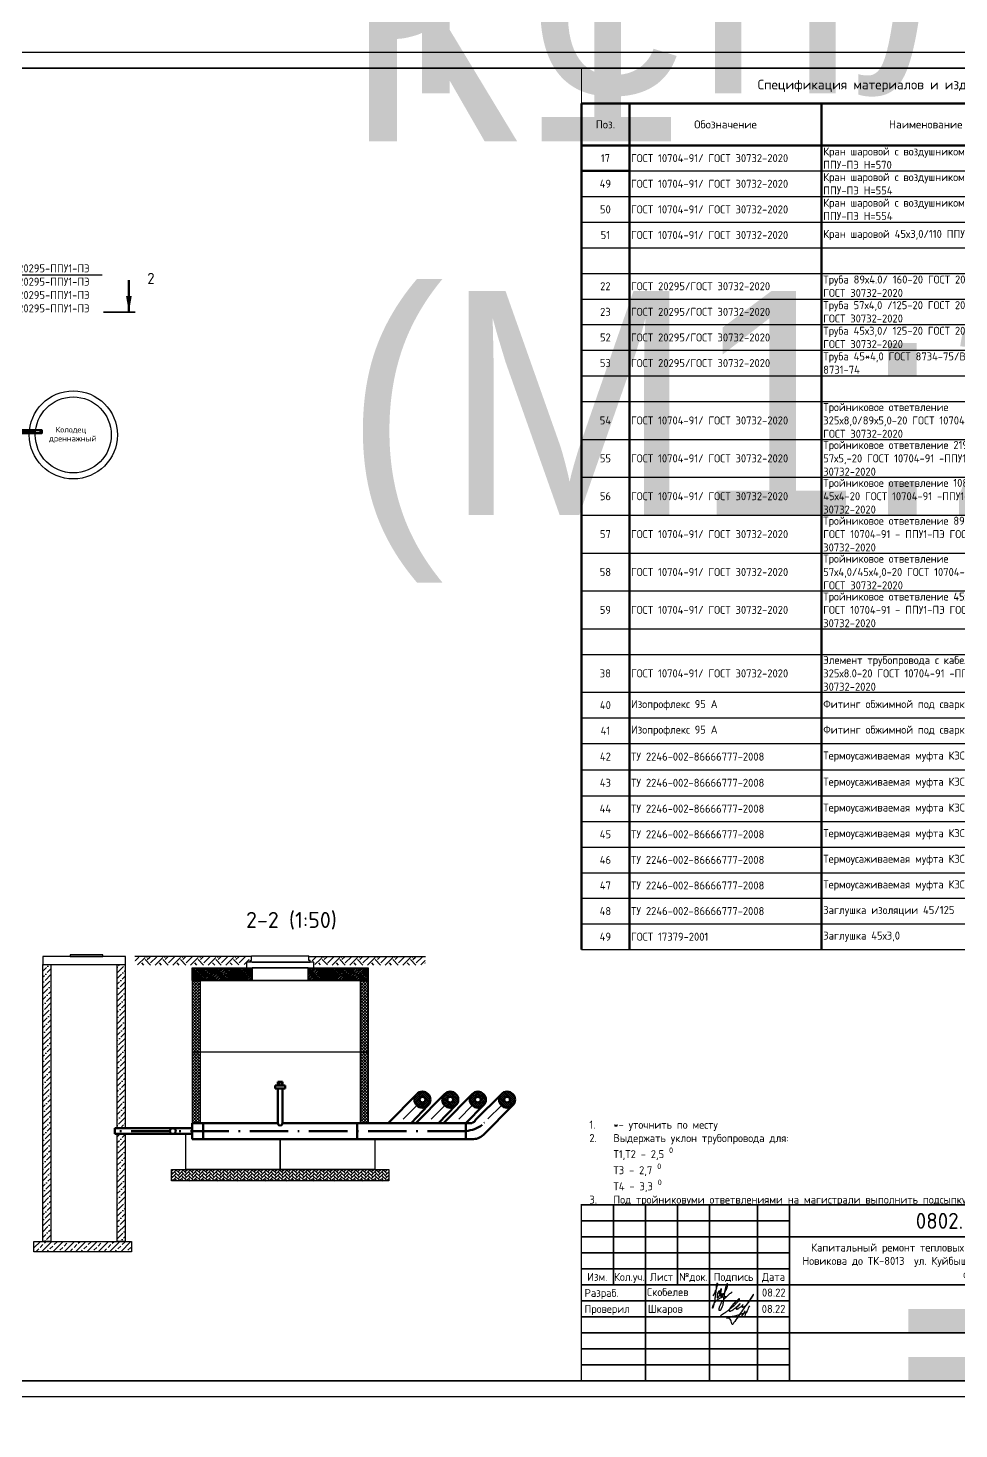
# Model space of a CAD drawing. Header units: metres. Extents: x 1981 to 7362, y 1229 to 3678.
# Drawn here: x 3154 to 3444.6, y 2921.4 to 3359 of the extents above; entities that cross this region are included whole.
import ezdxf
from ezdxf import colors
from ezdxf.entities.mleader import LeaderData, LeaderLine
from ezdxf.enums import TextEntityAlignment as Align
from ezdxf.math import Vec2, Vec3

# ---------------------------------------------------------------- set-up
doc = ezdxf.new("R2018")
doc.units = ezdxf.units.M
doc.linetypes.add('ACAD_ISO10W100', pattern=[18.5, 12, -3, 0.5, -3])
doc.layers.add('M-EQPM', color=50, linetype='Continuous', lineweight=18)
doc.layers.add('Основной', color=255, linetype='Continuous', lineweight=50)
doc.layers.add('Форматы', color=7, linetype='Continuous')
doc.styles.add('-ISOCPEUR-', font='isocpeur.ttf')
doc.styles.add('GOST', font='GOST.shx', dxfattribs={"oblique": 15})
doc.styles.add('GOST-2.304_Type-B', font='GOST Common.ttf')
doc.styles.get("Standard").update_dxf_attribs({"font": 'GOST Common.ttf'})
pattern_1 = [(45, (-80493.9067, 367910.9326), (0, 5.52427173), [3.90625, -3.90625]), (45, (-80494.9425, 367911.9684), (0, 5.52427173), [3.90625, -3.90625]), (45, (-80495.9783, 367913.004), (0, 5.52427173), [3.90625, -3.90625]), (135, (-80495.9783, 367913.6947), (-5.52427173, 6e-16), [3.90625, -3.90625]), (135, (-80494.9425, 367914.7305), (-5.52427173, 6e-16), [3.90625, -3.90625]), (135, (-80493.9067, 367915.7663), (-5.52427173, 6e-16), [3.90625, -3.90625])]

# ---------------------------------------------------------------- blocks, each defined once
blk = doc.blocks.new('*U145')
blk.add_lwpolyline([(0, 123), (594, 123), (594, -297), (0, -297)], close=True)
at = {"const_width": 0.5}
blk.add_lwpolyline([(20, 118), (589, 118), (589, -292), (20, -292)], close=True, dxfattribs=at)
for points in [[(404, -292), (404, -237), (589, -237)], [(414, -237), (414, -262)], [(424, -237), (424, -292)], [(434, -237), (434, -262)], [(444, -237), (444, -292)], [(459, -237), (459, -292)], [(469, -237), (469, -292)], [(404, -242), (469, -242)], [(404, -247), (469, -247)], [(469, -247), (589, -247)], [(404, -252), (469, -252)], [(404, -257), (469, -257)], [(404, -262), (589, -262)], [(404, -267), (469, -267)], [(404, -272), (469, -272)], [(404, -277), (469, -277)], [(469, -277), (589, -277)], [(404, -282), (469, -282)], [(404, -287), (469, -287)]]:
    blk.add_lwpolyline(points, dxfattribs=at)
at = {"style": 'GOST-2.304_Type-B'}
for s, height, p in [('0802.Р.22-ТС.3', 5, (529, -242)), ('Изм.', 2.5, (409, -259.5)), ('Кол.уч.', 2.5, (419, -259.5)), ('Лист', 2.5, (429, -259.5)), ('№док.', 2.5, (439, -259.5)), ('Подпись', 2.5, (451.5, -259.5)), ('Дата', 2.5, (464, -259.5))]:
    blk.add_text(s, height=height, dxfattribs=at).set_placement(p, align=Align.MIDDLE_CENTER)
for s, p in [('Разраб.', (405, -264.5)), ('Проверил', (405, -269.5))]:
    blk.add_text(s, height=2.5, dxfattribs=at).set_placement(p, align=Align.MIDDLE_LEFT)
at = {"insert": (529, -254.5), "char_height": 2.5, "width": 120, "attachment_point": 5, "style": 'GOST'}
blk.add_mtext('{\\fGOST Common|b0|i0|c204|p34;\\Q0;Капитальный ремонт тепловых сетей от т. А возле ТК-8015 по ул. Б. Новикова до ТК-8013  ул. Куйбышева, д. 24 в ГО г. Рыбинск Ярославской области}', dxfattribs=at)
at = {"style": 'GOST-2.304_Type-B'}
blk.add_attdef('РАЗРАБОТАЛ', text='', height=2.5, dxfattribs=at).set_placement((424.5, -264.22), align=Align.MIDDLE_LEFT)
at = {"style": 'GOST-2.304_Type-B', "flags": 8}
for tag, height, p in [('ДАТА', 2.5, (464.07, -264.4)), ('ЛИСТ', 3, (560.39, -271.92)), ('ЛИСТОВ', 3, (577.89, -271.92)), ('ФОРМАТ', 3, (554.97, -294.75))]:
    blk.add_attdef(tag, text='', height=height, dxfattribs=at).set_placement(p, align=Align.MIDDLE_CENTER)
at = {"style": 'GOST-2.304_Type-B'}
blk.add_attdef('ПРОВЕРИЛ', (424.75, -270.73), '', height=2.5, dxfattribs=at)
at = {"lineweight": 30, "flags": 104}
for tag, p in [('ТЕПЛОВЫЕ_СЕТИ', (504, -269.5)), ('ИМЯ_ЧЕРТЕЖА', (504, -284.5))]:
    blk.add_attdef(tag, text='', height=3, dxfattribs=at).set_placement(p, align=Align.MIDDLE_CENTER)
blk = doc.blocks.new('*T218')
at = {"color": 0, "lineweight": 50, "transparency": 16777216}
for p, q in [((0, -11), (185, -11)), ((0, -11), (0, -275.25)), ((15, -11), (15, -275.25)), ((75, -11), (75, -275.25)), ((140, -11), (140, -88.08)), ((150, -11), (150, -275.25)), ((165, -11), (165, -24.08)), ((185, -11), (185, -275.25)), ((0, -24.08), (185, -24.08)), ((0, -32.08), (15, -32.08)), ((165, -88.08), (165, -275.25)), ((140, -115.92), (140, -275.25))]:
    blk.add_line(p, q, dxfattribs=at)
at = {"lineweight": 30, "transparency": 16777216}
for p, q in [((165, -24.08), (165, -88.08)), ((15, -32.08), (185, -32.08)), ((140, -40.08), (165, -40.08)), ((140, -48.08), (165, -48.08)), ((140, -56.08), (165, -56.08)), ((140, -64.08), (165, -64.08)), ((140, -72.08), (165, -72.08)), ((140, -80.08), (165, -80.08)), ((140, -88.08), (165, -88.08)), ((140, -88.08), (140, -115.92)), ((0, -104.08), (15, -104.08)), ((0, -151.42), (15, -151.42)), ((0, -163.25), (15, -163.25)), ((0, -175.09), (15, -175.09)), ((0, -183.09), (15, -183.09)), ((0, -194.92), (15, -194.92)), ((0, -202.92), (15, -202.92)), ((0, -210.92), (15, -210.92)), ((0, -219.09), (15, -219.09)), ((0, -227.25), (15, -227.25)), ((0, -235.25), (15, -235.25)), ((0, -243.25), (15, -243.25)), ((0, -251.25), (15, -251.25)), ((0, -259.25), (15, -259.25)), ((0, -267.25), (15, -267.25)), ((0, -275.25), (15, -275.25))]:
    blk.add_line(p, q, dxfattribs=at)
at = {"color": 0, "lineweight": 25, "transparency": 16777216}
for p, q in [((0, -40.08), (140, -40.08)), ((165, -40.08), (185, -40.08)), ((0, -48.08), (140, -48.08)), ((165, -48.08), (185, -48.08)), ((0, -56.08), (140, -56.08)), ((165, -56.08), (185, -56.08)), ((0, -64.08), (140, -64.08)), ((165, -64.08), (185, -64.08)), ((0, -72.08), (140, -72.08)), ((165, -72.08), (185, -72.08)), ((0, -80.08), (140, -80.08)), ((165, -80.08), (185, -80.08)), ((0, -88.08), (140, -88.08)), ((165, -88.08), (185, -88.08)), ((0, -96.08), (185, -96.08)), ((15, -104.08), (185, -104.08)), ((0, -115.92), (185, -115.92)), ((0, -127.75), (185, -127.75)), ((0, -139.59), (185, -139.59)), ((15, -151.42), (185, -151.42)), ((15, -163.25), (185, -163.25)), ((15, -175.09), (185, -175.09)), ((15, -183.09), (185, -183.09)), ((15, -194.92), (185, -194.92)), ((15, -202.92), (185, -202.92)), ((15, -210.92), (185, -210.92)), ((15, -219.09), (185, -219.09)), ((15, -227.25), (185, -227.25)), ((15, -235.25), (185, -235.25)), ((15, -243.25), (185, -243.25)), ((15, -251.25), (185, -251.25)), ((15, -259.25), (185, -259.25)), ((15, -267.25), (185, -267.25)), ((15, -275.25), (185, -275.25))]:
    blk.add_line(p, q, dxfattribs=at)
at = {"layer": 'Defpoints', "color": 8, "linetype": 'ByBlock', "lineweight": 0, "transparency": 16777216}
for p, q in [((0, 0), (185, 0)), ((0, 0), (0, -11)), ((185, 0), (185, -11))]:
    blk.add_line(p, q, dxfattribs=at)
at = {"color": 0, "transparency": 16777216, "insert": (92.5, -5.5), "char_height": 3, "width": 182, "attachment_point": 5, "style": '-ISOCPEUR-'}
blk.add_mtext('Спецификация материалов и изделий ', dxfattribs=at)
at = {"color": 7, "transparency": 16777216, "char_height": 2.5, "attachment_point": 5, "style": '-ISOCPEUR-'}
for s, insert, width in [('Поз.', (7.5, -17.54), 12), ('Обозначение', (45, -17.54), 57), ('Наименование', (107.5, -17.54), 62), ('Кол', (145, -17.54), 8), ('Масса ед. кг.', (157.5, -17.54), 13), ('{\\T0.95;Примечание}', (175, -17.54), 17)]:
    blk.add_mtext(s, dxfattribs=dict(at, insert=insert, width=width))
at = {"color": 0, "transparency": 16777216, "char_height": 2.5}
for s, insert, width, attachment_point in [('Кран шаровой с воздушником 89х4,0/160 ППУ-ПЭ Н=570', (75.5, -28.08), 64, 4), ('17', (7.5, -28.08), 14, 5), ('ГОСТ 10704-91/ ГОСТ 30732-2020', (15.5, -28.08), 59, 4), ('2,00', (145, -28.08), 9, 5), ('29,7', (157.5, -28.08), 14, 5), ('шт', (175, -28.08), 19, 5), ('49', (7.5, -36.08), 14, 5), ('ГОСТ 10704-91/ ГОСТ 30732-2020', (15.5, -36.08), 59, 4), ('Кран шаровой с воздушником 57х3,0/125 ППУ-ПЭ Н=554', (75.5, -36.08), 64, 4), ('1,00', (145, -36.08), 9, 5), ('18,5', (157.5, -36.08), 14, 5), ('шт', (175, -36.08), 19, 5), ('50', (7.5, -44.08), 14, 5), ('ГОСТ 10704-91/ ГОСТ 30732-2020', (15.5, -44.08), 59, 4), ('Кран шаровой с воздушником 45х3,0/110 ППУ-ПЭ Н=554', (75.5, -44.08), 64, 4), ('1,00', (145, -44.08), 9, 5), ('20,3', (157.5, -44.08), 14, 5), ('шт', (175, -44.08), 19, 5), ('51', (7.5, -52.08), 14, 5), ('ГОСТ 10704-91/ ГОСТ 30732-2020', (15.5, -52.08), 59, 4), ('Кран шаровой 45х3,0/110 ППУ-ПЭ Н=541', (75.5, -52.08), 64, 4), ('4,00', (145, -52.08), 9, 5), ('8', (157.5, -52.08), 14, 5), ('шт', (175, -52.08), 19, 5), ('Труба 89х4.0/ 160-20 ГОСТ 20295-ППУ1-ПЭ ГОСТ 30732-2020', (75.5, -68.08), 64, 4), ('22', (7.5, -68.08), 14, 5), ('ГОСТ 20295/ГОСТ 30732-2020', (15.5, -68.08), 59, 4), ('3,96', (145, -68.08), 9, 5), ('10,8', (157.5, -68.08), 14, 5), ('м.', (175, -68.08), 19, 5), ('Труба 57х4,0 /125-20 ГОСТ 20295-ППУ1-ПЭ ГОСТ 30732-2020', (75.5, -76.08), 64, 4), ('23', (7.5, -76.08), 14, 5), ('ГОСТ 20295/ГОСТ 30732-2020', (15.5, -76.08), 59, 4), ('3,30', (145, -76.08), 9, 5), ('5,8', (157.5, -76.08), 14, 5), ('м.', (175, -76.08), 19, 5), ('52', (7.5, -84.08), 14, 5), ('ГОСТ 20295/ГОСТ 30732-2020', (15.5, -84.08), 59, 4), ('Труба 45х3,0/ 125-20 ГОСТ 20295-ППУ1-ПЭ ГОСТ 30732-2020', (75.5, -84.08), 64, 4), ('7,00', (145, -84.08), 9, 5), ('5', (157.5, -84.08), 14, 5), ('53', (7.5, -92.08), 14, 5), ('ГОСТ 20295/ГОСТ 30732-2020', (15.5, -92.08), 59, 4), ('Труба 45*4,0 ГОСТ 8734-75/В Ст 20 ГОСТ 8731-74', (75.5, -92.08), 64, 4), ('4,40', (145, -92.08), 10, 5), ('4', (157.5, -92.08), 15, 5), ('м.', (175, -92.08), 19, 5), ('Тройниковое ответвление 325х8,0/89х5,0-20 ГОСТ 10704-91-ППУ1-ПЭ ГОСТ 30732-2020', (75.5, -110), 64, 4), ('54', (7.5, -110), 14, 5), ('ГОСТ 10704-91/ ГОСТ 30732-2020', (15.5, -110), 59, 4), ('2,00', (145, -110), 10, 5), ('106,3', (157.5, -110), 15, 5), ('шт', (175, -110), 19, 5), ('Тройниковое ответвление 219х7.0/ 57х5,-20 ГОСТ 10704-91 -ППУ1-ПЭ ГОСТ 30732-2020', (75.5, -121.84), 64, 4), ('55', (7.5, -121.84), 14, 5), ('ГОСТ 10704-91/ ГОСТ 30732-2020', (15.5, -121.84), 59, 4), ('1,00', (145, -121.84), 9, 5), ('52,9', (157.5, -121.84), 14, 5), ('шт', (175, -121.84), 19, 5), ('Тройниковое ответвление 108х5.0/ 45х4-20 ГОСТ 10704-91 -ППУ1-ПЭ ГОСТ 30732-2020', (75.5, -133.67), 64, 4), ('56', (7.5, -133.67), 14, 5), ('ГОСТ 10704-91/ ГОСТ 30732-2020', (15.5, -133.67), 59, 4), ('1,00', (145, -133.67), 9, 5), ('20,9', (157.5, -133.67), 14, 5), ('шт', (175, -133.67), 19, 5), ('57', (7.5, -145.5), 14, 5), ('ГОСТ 10704-91/ ГОСТ 30732-2020', (15.5, -145.5), 59, 4), ('Тройниковое ответвление 89х5,0/45х4,0 ГОСТ 10704-91 - ППУ1-ПЭ ГОСТ 30732-2020', (75.5, -145.5), 64, 4), ('2,00', (145, -145.5), 9, 5), ('18', (157.5, -145.5), 14, 5), ('шт', (175, -145.5), 19, 5), ('Тройниковое ответвление 57х4,0/45х4,0-20 ГОСТ 10704-91-ППУ1-ПЭ ГОСТ 30732-2020', (75.5, -157.34), 64, 4), ('58', (7.5, -157.34), 14, 5), ('ГОСТ 10704-91/ ГОСТ 30732-2020', (15.5, -157.34), 59, 4), ('1,00', (145, -157.34), 9, 5), ('6,70', (157.5, -157.34), 14, 5), ('шт', (175, -157.34), 19, 5), ('Тройниковое ответвление 45х4,0/45х4,0 ГОСТ 10704-91 - ППУ1-ПЭ ГОСТ 30732-2020', (75.5, -169.17), 64, 4), ('59', (7.5, -169.17), 14, 5), ('ГОСТ 10704-91/ ГОСТ 30732-2020', (15.5, -169.17), 59, 4), ('1,00', (145, -169.17), 9, 5), ('9,7', (157.5, -169.17), 14, 5), ('шт', (175, -169.17), 19, 5), ('Элемент трубопровода с кабелем вывода 325х8.0-20 ГОСТ 10704-91 -ППУ1-ПЭ ГОСТ 30732-2020', (75.5, -189), 64, 4), ('38', (7.5, -189), 14, 5), ('ГОСТ 10704-91/ ГОСТ 30732-2020', (15.5, -189), 59, 4), ('4,00', (145, -189), 9, 5), ('69,6', (157.5, -189), 14, 5), ('шт', (175, -189), 19, 5), ('40', (7.5, -198.92), 14, 5), ('Изопрофлекс 95 А', (15.5, -198.92), 59, 4), ('Фитинг обжимной под сварку Дн 200', (75.5, -198.92), 64, 4), ('2,00', (145, -198.92), 9, 5), ('18,7', (157.5, -198.92), 14, 5), ('шт', (175, -198.92), 19, 5), ('Изопрофлекс 95 А', (15.5, -206.92), 59, 4), ('Фитинг обжимной под сварку Дн 110', (75.5, -206.92), 64, 4), ('2,00', (145, -206.92), 9, 5), ('5,68', (157.5, -206.92), 14, 5), ('41', (7.5, -206.92), 14, 5), ('шт', (175, -206.92), 19, 5), ('42', (7.5, -215), 14, 5), ('ТУ 2246-002-86666777-2008', (15.5, -215), 59, 4), ('Термоусаживаемая муфта КЗС(Т)-325х450', (75.5, -215), 64, 4), ('8,00', (145, -215), 9, 5), ('шт', (175, -215), 19, 5), ('43', (7.5, -223.17), 14, 5), ('ТУ 2246-002-86666777-2008', (15.5, -223.17), 59, 4), ('Термоусаживаемая муфта КЗС(Т)-203х315', (75.5, -223.17), 64, 4), ('2,00', (145, -223.17), 9, 5), ('шт', (175, -223.17), 19, 5), ('44', (7.5, -231.25), 14, 5), ('ТУ 2246-002-86666777-2008', (15.5, -231.25), 59, 4), ('Термоусаживаемая муфта КЗС(Т)-110х160', (75.5, -231.25), 64, 4), ('2,00', (145, -231.25), 9, 5), ('шт', (175, -231.25), 19, 5), ('45', (7.5, -239.25), 14, 5), ('ТУ 2246-002-86666777-2008', (15.5, -239.25), 59, 4), ('Термоусаживаемая муфта КЗС(Т)-89х160', (75.5, -239.25), 64, 4), ('10,00', (145, -239.25), 9, 5), ('шт', (175, -239.25), 19, 5), ('46', (7.5, -247.25), 14, 5), ('ТУ 2246-002-86666777-2008', (15.5, -247.25), 59, 4), ('Термоусаживаемая муфта КЗС(Т)-57х125', (75.5, -247.25), 64, 4), ('6,00', (145, -247.25), 9, 5), ('шт', (175, -247.25), 19, 5), ('Термоусаживаемая муфта КЗС(Т)-45х125', (75.5, -255.25), 64, 4), ('12,00', (145, -255.25), 9, 5), ('47', (7.5, -255.25), 14, 5), ('ТУ 2246-002-86666777-2008', (15.5, -255.25), 59, 4), ('шт', (175, -255.25), 19, 5), ('48', (7.5, -263.25), 14, 5), ('ТУ 2246-002-86666777-2008', (15.5, -263.25), 59, 4), ('Заглушка изоляции 45/125', (75.5, -263.25), 64, 4), ('5,00', (145, -263.25), 9, 5), ('шт', (175, -263.25), 19, 5), ('49', (7.5, -271.25), 14, 5), ('ГОСТ 17379-2001', (15.5, -271.25), 59, 4), ('Заглушка 45х3,0', (75.5, -271.25), 64, 4), ('1,00', (145, -271.25), 9, 5), ('шт', (175, -271.25), 19, 5)]:
    blk.add_mtext(s, dxfattribs=dict(at, insert=insert, width=width, attachment_point=attachment_point))
blk = doc.blocks.new('_Oblique')
at = {"color": 0, "linetype": 'ByBlock', "lineweight": -2}
blk.add_line((-0.5, -0.5), (0.5, 0.5), dxfattribs=at)
blk = doc.blocks.new('*U163')
at = {"style": 'GOST-2.304_Type-B'}
blk.add_attdef('РАЗРАБОТАЛ', text='', height=2.5, dxfattribs=at).set_placement((250.5, -264.22), align=Align.MIDDLE_LEFT)
at = {"style": 'GOST-2.304_Type-B', "flags": 8}
for tag, height, p in [('ДАТА', 2.5, (290.07, -264.4)), ('ЛИСТ', 3, (386.39, -271.92)), ('ЛИСТОВ', 3, (403.89, -271.92)), ('ФОРМАТ', 3, (380.97, -294.75))]:
    blk.add_attdef(tag, text='', height=height, dxfattribs=at).set_placement(p, align=Align.MIDDLE_CENTER)
at = {"style": 'GOST-2.304_Type-B'}
blk.add_attdef('ПРОВЕРИЛ', (250.75, -270.73), '', height=2.5, dxfattribs=at)
at = {"lineweight": 30, "flags": 104}
for tag, p in [('ТЕПЛОВЫЕ_СЕТИ', (330, -269.5)), ('ИМЯ_ЧЕРТЕЖА', (330, -284.5))]:
    blk.add_attdef(tag, text='', height=3, dxfattribs=at).set_placement(p, align=Align.MIDDLE_CENTER)
blk = doc.blocks.new('Skobelev')
at = {"color": 177, "lineweight": 30, "true_color": 0x293189}
for points in [[(-1.68, -0.45), (-1.4, 0.04), (-1.22, 0.44), (-1.09, 0.78), (-1, 1.03), (-0.84, 1.44), (-0.74, 1.72), (-0.66, 2.01), (-0.6, 2.25), (-0.63, 2.46), (-0.71, 2.49), (-0.8, 2.44), (-0.87, 2.29), (-0.92, 2.05), (-0.97, 1.72), (-0.98, 1.38), (-1, 1.03), (-1.06, 0.66), (-1.08, 0.32), (-1.14, -0.18), (-1.22, -0.78), (-1.3, -1.21), (-1.35, -1.71), (-1.46, -2.17), (-1.52, -2.5), (-1.59, -2.81), (-1.65, -3.01), (-1.72, -3.2), (-1.78, -3.36), (-1.81, -3.4), (-1.83, -3.37), (-1.82, -3.24), (-1.79, -3.08), (-1.71, -2.85), (-1.66, -2.67), (-1.56, -2.43), (-1.36, -2.11), (-1.14, -1.87), (-0.64, -1.39), (-0.06, -1.01), (0.2, -0.88), (0.45, -0.79), (0.8, -0.7), (1.15, -0.64), (1.5, -0.65)], [(-0.21, 0.42), (-0.23, 0.43), (-0.26, 0.38), (-0.27, 0.3), (-0.27, 0.19), (-0.26, 0.12), (-0.2, 0.17), (-0.17, 0.3), (-0.15, 0.42), (-0.16, 0.56), (-0.21, 0.69), (-0.34, 0.65), (-0.44, 0.53), (-0.55, 0.31), (-0.63, 0.09), (-0.66, -0.09), (-0.71, -0.29), (-0.74, -0.51), (-0.76, -0.67), (-0.75, -0.82), (-0.67, -0.93), (-0.57, -0.93), (-0.43, -0.79), (-0.32, -0.59), (-0.21, -0.35), (-0.02, -0.02), (0.06, 0.12), (0.11, 0.23), (0.19, 0.45), (0.2, 0.67), (0.23, 0.85), (0.29, 1.09), (0.2, 1.19), (0.17, 1.17), (0.11, 1.08), (0.08, 0.9), (0.05, 0.69), (0.04, 0.41), (0.01, -0.02), (0.01, -0.21), (0, -0.33), (-0.02, -0.56), (0.01, -0.45), (0.06, -0.41), (0.17, -0.34), (0.24, -0.24), (0.29, -0.12), (0.28, -0.02), (0.21, 0), (0.17, -0.14), (0.14, -0.26), (0.12, -0.4), (0.1, -0.5), (0.12, -0.6), (0.17, -0.68), (0.27, -0.69), (0.34, -0.56), (0.41, -0.42), (0.47, -0.3), (0.5, -0.17), (0.47, -0.07), (0.43, -0.07), (0.39, -0.1), (0.35, -0.2), (0.32, -0.32), (0.3, -0.46), (0.3, -0.55), (0.31, -0.64), (0.36, -0.67), (0.42, -0.65), (0.47, -0.6), (0.51, -0.51), (0.56, -0.41), (0.59, -0.31), (0.63, -0.2), (0.67, -0.11), (0.71, -0.01), (0.69, 0.04), (0.63, 0.03), (0.59, -0.04), (0.55, -0.13), (0.53, -0.2), (0.5, -0.3), (0.47, -0.4), (0.48, -0.47), (0.49, -0.54), (0.54, -0.55), (0.57, -0.48), (0.66, -0.35), (0.74, -0.17), (0.91, 0.06), (1.03, 0.25), (1.16, 0.48), (1.26, 0.66), (1.37, 0.87), (1.48, 1.07), (1.58, 1.31), (1.69, 1.6), (1.74, 1.88), (1.77, 2.12), (1.74, 2.38), (1.68, 2.4), (1.55, 2.32), (1.46, 2.17), (1.39, 1.94), (1.28, 1.6), (1.22, 1.32), (1.18, 1.03), (1.07, 0.58), (1.04, 0.34), (0.95, -0.07), (0.92, -0.36), (0.82, -0.98), (0.78, -1.51), (0.68, -2.13), (0.63, -2.56), (0.55, -2.82), (0.43, -3.16), (0.2, -3.59), (-0.03, -3.94), (-0.24, -3.97), (-0.27, -3.76), (-0.24, -3.49), (-0.14, -3.06), (0.06, -2.58), (0.34, -2), (0.65, -1.6), (1.06, -1.1), (1.63, -0.57), (2.11, -0.11), (2.86, 0.49)]]:
    blk.add_spline(points, degree=3, dxfattribs=at)
blk = doc.blocks.new('подпись')
at = {"lineweight": 30}
for points in [[(-0.82, -1.23), (-0.21, -0.8), (0.43, -0.36), (0.86, -0.08), (1.32, 0.25), (2, 0.77), (2.8, 1.4), (3.27, 1.83), (3.84, 2.36), (4.46, 3.07), (5.01, 3.73), (5.08, 3.95), (5.01, 4.03), (4.91, 4), (4.76, 3.88), (4.33, 3.49), (3.4, 2.58), (2.34, 1.43), (1.83, 0.48), (1.87, 0.23), (1.99, 0.16), (2.17, 0.16), (2.41, 0.25), (3.02, 0.6), (3.71, 1.09), (4.34, 1.62), (5.32, 2.55), (4.75, 1.98), (4.27, 1.36), (4.08, 1.05), (4.07, 0.85), (4.11, 0.78), (4.25, 0.78), (4.42, 0.84), (4.78, 1.05), (5.16, 1.3), (5.47, 1.51), (5.72, 1.73), (6.05, 1.99), (6.23, 2.18), (5.94, 1.88), (5.8, 1.63), (5.8, 1.5), (5.89, 1.44), (6.13, 1.46), (6.57, 1.6), (6.9, 1.79), (7.5, 2.39), (8.04, 3.08), (8.61, 3.92), (9.15, 4.76), (9.43, 5.33), (8, 3.26), (6.29, 0.88), (3.58, -3.07), (3.05, -3.8), (2.85, -4.05), (2.49, -2.98), (2.12, -2.39), (1.3, -1.96), (1.02, -2.03), (2.91, -1.44), (4.7, -0.96), (7.51, -0.15)], [(6.86, 0.23), (5.67, -1.43)], [(8.19, 1.85), (6.68, -1.27)]]:
    blk.add_spline(points, degree=3, dxfattribs=at)
blk = doc.blocks.new('Подпись Леха')
at = {"color": 18, "true_color": 0x000000}
blk.add_blockref('подпись', (2.7, 0.11), dxfattribs=at)
blk = doc.blocks.new('Подписи')
blk.add_blockref('Подпись Леха', (2009.44, 1828.93))
at = {"layer": 'M-EQPM', "lineweight": 50, "xscale": 1.307815025212856, "yscale": 1.307815025212856, "zscale": 1.307815025212856}
blk.add_blockref('Skobelev', (2011.19, 1834.6), dxfattribs=at)

msp = doc.modelspace()

# ---------------------------------------------------------------- hatches: boundary and pattern name
h = msp.add_hatch()
h.set_pattern_fill('EARTH', color=256, scale=15.625, angle=45, style=0)
h.set_pattern_definition(pattern_1)
h.paths.add_polyline_path([(3187.275, 3068.691), (3187.358, 3068.562), (3187.428, 3066.381), (3187.33, 3066.554)])
h.paths.add_polyline_path([(3191.985, 3068.833), (3187.301, 3068.822), (3187.33, 3066.355), (3191.985, 3066.314)])
h.paths.add_polyline_path([(3220.782, 3068.901), (3191.985, 3068.901), (3191.985, 3066.314), (3216.718, 3066.314)])
h.paths.add_polyline_path([(3223.707, 3068.985), (3221.135, 3068.985), (3216.718, 3066.314), (3221.835, 3066.455)])
h = msp.add_hatch()
h.set_pattern_fill('EARTH', color=256, scale=15.625, angle=45, style=0)
h.set_pattern_definition(pattern_1)
h.paths.add_polyline_path([(3278.107, 3068.691), (3278.024, 3068.562), (3277.954, 3066.381), (3278.051, 3066.554)])
h.paths.add_polyline_path([(3273.397, 3068.833), (3278.081, 3068.822), (3278.051, 3066.355), (3273.397, 3066.314)])
h.paths.add_polyline_path([(3244.6, 3068.901), (3273.397, 3068.901), (3273.397, 3066.314), (3248.664, 3066.314)])
h.paths.add_polyline_path([(3241.675, 3068.985), (3244.246, 3068.985), (3248.664, 3066.314), (3243.547, 3066.455)])
h = msp.add_hatch()
h.set_pattern_fill('ANSI36', color=256, scale=0.39375)
h.set_pattern_definition([(45, (-653.5988, 7026.0257), (0.66299547, 2.4309834), [3.12539063, -0.62507813, 0, -0.62507813])])
h.paths.add_polyline_path([(3158.587, 2979.986), (3161.087, 2979.986), (3161.087, 3066.443), (3158.587, 3066.443)])
h = msp.add_hatch()
h.set_pattern_fill('ANSI36', color=256, scale=0.39375)
h.set_pattern_definition([(45, (3051.8785, 3041.8153), (0.662995, 2.430983), [3.12539, -0.625078, 0, -0.625078])])
h.paths.add_polyline_path([(3184.305, 3066.443), (3181.805, 3066.443), (3181.805, 3015.379), (3184.305, 3015.379)])
h.paths.add_polyline_path([(3184.305, 3013.579), (3181.805, 3013.579), (3181.805, 2979.986), (3184.305, 2979.986)])
h = msp.add_hatch()
h.set_pattern_fill('ANSI35', scale=0.115)
h.set_pattern_definition([(45, (-4.0788, 2454.28324), (-0.51636473, 0.51636473), []), (45, (-3.56244, 2454.28324), (-0.51636473, 0.51636473), [0.9128125, -0.1825625, 0, -0.1825625])])
h.paths.add_polyline_path([(3223.941, 3065.485), (3222.191, 3065.485), (3205.191, 3065.485), (3205.191, 3061.485), (3223.941, 3061.485)])
h.paths.add_polyline_path([(3260.191, 3065.485), (3241.441, 3065.485), (3241.441, 3061.485), (3260.191, 3061.485)])
h = msp.add_hatch()
h.set_pattern_fill('ANSI37', scale=0.20625)
h.set_pattern_definition([(45, (39.66846, 2469.1151), (-0.46304446, 0.46304446), []), (135, (39.66846, 2469.1151), (-0.46304446, -0.46304446), [])])
h.paths.add_polyline_path([(3205.191, 3039.235), (3207.691, 3039.235), (3207.691, 3061.485), (3205.191, 3061.485)])
h.paths.add_polyline_path([(3257.691, 3039.235), (3260.191, 3039.235), (3260.191, 3061.485), (3257.691, 3061.485)])
h = msp.add_hatch()
h.set_pattern_fill('ANSI37', scale=0.20625)
h.set_pattern_definition([(45, (39.66846, 2446.8651), (-0.46304446, 0.46304446), []), (135, (39.66846, 2446.8651), (-0.46304446, -0.46304446), [])])
h.paths.add_polyline_path([(3205.191, 3016.985), (3207.691, 3016.985), (3207.691, 3039.235), (3205.191, 3039.235)])
h.paths.add_polyline_path([(3257.691, 3016.985), (3260.191, 3016.985), (3260.191, 3039.235), (3257.691, 3039.235)])
at = {"lineweight": 25}
h = msp.add_hatch(dxfattribs=at)
h.set_pattern_fill('ANSI37', color=256, scale=0.14)
h.set_pattern_definition([(45, (3051.8785, 3041.81535), (-0.314309, 0.314309), []), (135, (3051.8785, 3041.81535), (-0.314309, -0.314309), [])])
h.paths.add_polyline_path([(3306.032, 3024.277, 1), (3301.032, 3024.277, 1)])
h.paths.add_polyline_path([(3302.632, 3024.277, -1), (3304.432, 3024.277, -1)], flags=16)
h.paths.add_polyline_path([(3291.888, 3024.277, 1), (3296.888, 3024.277, 1)])
h.paths.add_polyline_path([(3295.288, 3024.277, -1), (3293.488, 3024.277, -1)], flags=16)
h.paths.add_polyline_path([(3283.298, 3024.277, 1), (3288.298, 3024.277, 1)])
h.paths.add_polyline_path([(3286.698, 3024.277, -1), (3284.898, 3024.277, -1)], flags=16)
h.paths.add_polyline_path([(3274.611, 3024.277, 1), (3279.611, 3024.277, 1)])
h.paths.add_polyline_path([(3278.011, 3024.277, -1), (3276.211, 3024.277, -1)], flags=16)
h = msp.add_hatch()
h.set_pattern_fill('AR-HBONE', scale=0.0075)
h.set_pattern_definition([(45, (-4.0788, 2454.28324), (0, 1.07763073), [2.286, -0.762]), (135, (-3.54, 2454.82206), (1e-16, 1.07763073), [2.286, -0.762])])
h.paths.add_polyline_path([(3266.59, 3002.485), (3198.792, 3002.485), (3198.792, 2998.888), (3266.59, 2998.888)])
h = msp.add_hatch()
h.set_pattern_fill('ANSI33', color=256, scale=0.39375)
h.set_pattern_definition([(45, (-653.5988, 7007.811), (-1.7679879, 1.7679879), []), (45, (-651.8308, 7007.811), (-1.7679879, 1.7679879), [1.25015625, -0.6250781])])
h.paths.add_polyline_path([(3155.83, 2979.986), (3155.83, 2976.777), (3186.248, 2976.777), (3186.248, 2979.986)])
at = {"layer": 'Основной'}
msp.add_hatch(color=256, dxfattribs=at).paths.add_polyline_path([(3185.464, 3270.241), (3184.582, 3275.241), (3186.346, 3275.241)], flags=0)

# ---------------------------------------------------------------- linework, layer by layer
at = {"color": 0, "linetype": 'ByBlock'}
for p, q in [((3223.707, 3068.985), (3187.294, 3068.985)), ((3241.675, 3068.985), (3278.088, 3068.985)), ((3161.087, 3066.443), (3181.805, 3066.443))]:
    msp.add_line(p, q, dxfattribs=at)
at = {"color": 7}
for p, q in [((3223.316, 3067.235), (3223.316, 3067.735)), ((3223.316, 3067.735), (3223.707, 3067.735)), ((3223.707, 3067.735), (3223.707, 3069.235)), ((3223.707, 3069.235), (3241.675, 3069.235)), ((3241.675, 3067.735), (3241.675, 3069.235)), ((3242.066, 3067.735), (3241.675, 3067.735)), ((3242.066, 3067.235), (3242.066, 3067.735)), ((3223.941, 3067.235), (3223.316, 3067.235)), ((3223.941, 3067.235), (3241.441, 3067.235)), ((3223.941, 3065.485), (3241.441, 3065.485)), ((3241.441, 3067.235), (3242.066, 3067.235)), ((3205.191, 3061.485), (3260.191, 3061.485)), ((3205.191, 3061.485), (3205.191, 3039.235)), ((3207.691, 3061.485), (3207.691, 3039.235)), ((3257.691, 3061.485), (3257.691, 3039.235)), ((3260.191, 3061.485), (3260.191, 3039.235)), ((3205.191, 3039.235), (3260.191, 3039.235)), ((3205.191, 3039.235), (3260.191, 3039.235)), ((3205.191, 3039.235), (3205.191, 3016.985)), ((3207.691, 3039.235), (3207.691, 3016.985)), ((3257.691, 3039.235), (3257.691, 3016.985)), ((3260.191, 3039.235), (3260.191, 3016.985))]:
    msp.add_line(p, q, dxfattribs=at)
at = {"color": 5, "lineweight": 60}
for p, q in [((3232.691, 3028.739), (3231.164, 3028.739)), ((3231.164, 3028.739), (3231.164, 3027.785)), ((3232.691, 3029.853), (3231.927, 3029.853)), ((3232.309, 3029.853), (3232.309, 3028.739)), ((3233.455, 3029.853), (3232.691, 3029.853)), ((3234.218, 3028.739), (3232.691, 3028.739)), ((3233.073, 3029.853), (3233.073, 3028.739)), ((3234.218, 3027.785), (3234.218, 3028.739)), ((3231.164, 3027.785), (3234.218, 3027.785)), ((3301.747, 3026.039), (3293.714, 3017.927)), ((3231.927, 3020.871), (3231.927, 3021.985)), ((3233.455, 3020.871), (3233.455, 3021.985)), ((3305.295, 3022.528), (3296.147, 3013.301))]:
    msp.add_line(p, q, dxfattribs=at)
at = {"color": 5, "lineweight": 50}
for p, q in [((3231.927, 3029.853), (3231.927, 3028.739)), ((3233.455, 3029.853), (3233.455, 3028.739)), ((3231.927, 3016.985), (3231.927, 3027.785)), ((3233.455, 3016.985), (3233.455, 3027.785)), ((3181.044, 3015.379), (3181.044, 3013.579)), ((3208.691, 3016.985), (3205.191, 3016.985)), ((3205.191, 3016.985), (3205.191, 3011.985)), ((3256.691, 3016.985), (3292.495, 3016.985)), ((3290.667, 3016.985), (3290.667, 3011.985)), ((3208.691, 3011.985), (3205.191, 3011.985)), ((3256.691, 3011.985), (3292.532, 3011.985))]:
    msp.add_line(p, q, dxfattribs=at)
at = {"color": 6, "lineweight": 60}
for p, q in [((3275.331, 3026.033), (3266.363, 3016.985)), ((3278.88, 3022.522), (3273.625, 3016.985))]:
    msp.add_line(p, q, dxfattribs=at)
at = {"color": 4, "lineweight": 60}
for p, q in [((3284.019, 3026.033), (3275.048, 3016.985)), ((3287.568, 3022.522), (3282.077, 3016.985))]:
    msp.add_line(p, q, dxfattribs=at)
at = {"color": 7, "lineweight": 60}
for p, q in [((3292.608, 3026.033), (3283.641, 3016.985)), ((3296.157, 3022.522), (3290.667, 3016.985))]:
    msp.add_line(p, q, dxfattribs=at)
at = {"color": 3, "linetype": 'ACAD_ISO10W100', "lineweight": 35, "ltscale": 0.5}
for p, q in [((3275.357, 3022.495), (3269.894, 3016.985)), ((3284.044, 3022.495), (3278.698, 3016.985)), ((3292.634, 3022.495), (3287.171, 3016.985)), ((3301.772, 3022.501), (3295.756, 3016.433))]:
    msp.add_line(p, q, dxfattribs=at)
at = {"color": 5, "linetype": 'ByBlock', "lineweight": 60}
for p, q in [((3181.044, 3015.379), (3199.091, 3015.379)), ((3199.191, 3015.385), (3205.191, 3015.385)), ((3181.044, 3013.579), (3199.091, 3013.579)), ((3199.191, 3013.585), (3205.191, 3013.585))]:
    msp.add_line(p, q, dxfattribs=at)
at = {"color": 3, "linetype": 'ACAD_ISO10W100', "lineweight": 50}
msp.add_line((3290.667, 3014.485), (3181.044, 3014.485), dxfattribs=at)
at = {"color": 3, "linetype": 'ACAD_ISO10W100', "lineweight": 35, "ltscale": 0.5}
msp.add_lwpolyline([(3140.843, 3232.921), (3158.3, 3232.921)], dxfattribs=at)
at = {"color": 0, "linetype": 'ByBlock'}
for points in [[(3158.587, 3066.443), (3184.359, 3066.443), (3184.359, 3068.985), (3158.587, 3068.985)], [(3167.136, 3068.985), (3177.318, 3068.985), (3177.318, 3069.487), (3167.136, 3069.487)], [(3158.587, 3066.443), (3161.087, 3066.443), (3161.087, 2979.986), (3158.587, 2979.986)], [(3155.83, 2979.986), (3186.248, 2979.986), (3186.248, 2976.777), (3155.83, 2976.777)]]:
    msp.add_lwpolyline(points, close=True, dxfattribs=at)
for points in [[(3181.805, 3015.379), (3181.805, 3066.443), (3184.305, 3066.443), (3184.305, 3015.379)], [(3184.305, 3013.579), (3184.305, 2979.986), (3181.805, 2979.986), (3181.805, 3013.579)]]:
    msp.add_lwpolyline(points, dxfattribs=at)
at = {"color": 7}
for points in [[(3205.191, 3065.485), (3260.191, 3065.485), (3260.191, 3061.485), (3205.191, 3061.485)], [(3243.191, 3067.235), (3222.191, 3067.235), (3222.191, 3065.485), (3243.191, 3065.485)], [(3223.941, 3061.485), (3241.441, 3061.485), (3241.441, 3065.485), (3223.941, 3065.485)], [(3198.792, 3002.485), (3266.59, 3002.485), (3266.59, 2998.888), (3198.792, 2998.888)]]:
    msp.add_lwpolyline(points, close=True, dxfattribs=at)
at = {"color": 5, "linetype": 'ByBlock', "lineweight": 60}
msp.add_lwpolyline([(3231.927, 3016.985), (3208.691, 3016.985), (3208.691, 3011.985), (3256.691, 3011.985), (3256.691, 3016.985), (3233.455, 3016.985)], dxfattribs=at)
at = {"color": 7}
for points in [[(3232.691, 3011.985), (3232.691, 3002.485), (3203.191, 3002.485), (3203.191, 3013.585)], [(3262.191, 3011.985), (3262.191, 3002.485), (3232.691, 3002.485), (3232.691, 3011.985)]]:
    msp.add_lwpolyline(points, dxfattribs=at)
at = {"color": 0, "linetype": 'ByBlock'}
for radius in [13.759, 11.861]:
    msp.add_circle((3168.113, 3231.902), radius, dxfattribs=at)
at = {"color": 6, "lineweight": 50}
for radius in [2.5, 0.9]:
    msp.add_circle((3277.111, 3024.277), radius, dxfattribs=at)
at = {"color": 4, "lineweight": 50}
for radius in [2.5, 0.9]:
    msp.add_circle((3285.798, 3024.277), radius, dxfattribs=at)
at = {"color": 7, "lineweight": 50}
for radius in [2.5, 0.9]:
    msp.add_circle((3294.388, 3024.277), radius, dxfattribs=at)
at = {"color": 5, "lineweight": 50}
for centre, radius in [((3303.532, 3024.277), 2.5), ((3303.532, 3024.277), 0.9), ((3199.191, 3014.485), 0.9)]:
    msp.add_circle(centre, radius, dxfattribs=at)
at = {"color": 5, "lineweight": 60}
msp.add_arc((3232.691, 3016.981), 0.764, 179.7275, 0.2725, dxfattribs=at)
at = {"color": 3, "lineweight": 50}
msp.add_arc((3289.709, 3024.609), 10.169, 275.40248, 306.4891, dxfattribs=at)
at = {"color": 5, "lineweight": 50}
for centre, radius, start, end in [((3292.073, 3018.79), 1.854, 283.15533, 332.26192), ((3292.952, 3016.454), 4.489, 264.63935, 315.38393)]:
    msp.add_arc(centre, radius, start, end, dxfattribs=at)
at = {"layer": 'Основной'}
msp.add_line((3185.464, 3270.241), (3185.464, 3280.241), dxfattribs=at)
msp.add_lwpolyline([(3177.464, 3270.241, 0.5, 0.5, 0), (3187.464, 3270.241, 0.5, 0.5, 0)], format="xyseb", dxfattribs=at)
msp.add_lwpolyline([(3140.826, 3232.471), (3158.3, 3232.471), (3158.3, 3233.371), (3140.835, 3233.371)], dxfattribs=at)

# ---------------------------------------------------------------- block references
for name, p in [('*T218', (3326.709, 3346.424)), ('Подписи', (1358.869, 1129.023))]:
    msp.add_blockref(name, p)
at = {"layer": 'Форматы'}
ref = msp.add_blockref('*U163', (2922.709, 3678.059), dxfattribs=at)
lines = msp.add_mtext('К1 \\P(М1:20)', dxfattribs={"layer": '0', "insert": (3252.709, 3393.559), "char_height": 70, "attachment_point": 1})
ref.add_attrib('ИМЯ_ЧЕРТЕЖА', '', (3252.709, 3393.559), dxfattribs={"flags": 104}).embed_mtext(lines)
lines = msp.add_mtext('Тепломеханические решения тепловых сетей', dxfattribs={"layer": '0', "insert": (3252.709, 3408.559), "char_height": 70, "attachment_point": 1})
ref.add_attrib('ТЕПЛОВЫЕ_СЕТИ', '', (3252.709, 3408.559), dxfattribs={"flags": 104}).embed_mtext(lines)
ref = msp.add_blockref('*U145', (2922.709, 3228.424), dxfattribs=at)
lines = msp.add_mtext('Тепловая камера 8014\\P (М1:50)', dxfattribs={"layer": '0', "insert": (3426.709, 2943.924), "char_height": 70, "attachment_point": 1})
ref.add_attrib('ИМЯ_ЧЕРТЕЖА', '', (3426.709, 2943.924), dxfattribs={"flags": 104}).embed_mtext(lines)
lines = msp.add_mtext('Тепломеханические решения тепловых сетей', dxfattribs={"layer": '0', "insert": (3426.709, 2958.924), "char_height": 70, "attachment_point": 1})
ref.add_attrib('ТЕПЛОВЫЕ_СЕТИ', '', (3426.709, 2958.924), dxfattribs={"flags": 104}).embed_mtext(lines)
ref.add_attrib('ДАТА', '08.22', dxfattribs={"layer": '0', "height": 2.5, "style": 'GOST-2.304_Type-B'}).set_placement((3386.784, 2964.023), align=Align.MIDDLE_CENTER)
ref.add_attrib('РАЗРАБОТАЛ', 'Скобелев', dxfattribs={"layer": '0', "height": 2.5, "style": 'GOST-2.304_Type-B'}).set_placement((3347.21, 2964.2), align=Align.MIDDLE_LEFT)
ref.add_attrib('ПРОВЕРИЛ', 'Шкаров', (3347.458, 2957.695), dxfattribs={"layer": '0', "height": 2.5, "style": 'GOST-2.304_Type-B'})

# ---------------------------------------------------------------- texts
at = {"style": '-ISOCPEUR-'}
for s, height, p in [('Колодец', 1.7792, (3167.375, 3233.56)), ('дреннажный', 1.7792, (3167.992, 3230.765)), ('2-2 (1:50)', 5, (3236.196, 3080.41))]:
    msp.add_text(s, height=height, dxfattribs=at).set_placement(p, align=Align.MIDDLE_CENTER)
at = {"lineweight": 50, "insert": (3326.709, 3017.694), "char_height": 2.5, "attachment_point": 1}
msp.add_mtext_dynamic_manual_height_columns('\\A1;\\pxi-3,l4,t4;1.^I*- уточнить по месту\\P2.^IВыдержать уклон трубопровода для:\\P\\pi0,l0,tz;^IТ1,Т2 - 2,5 {\\H0.7x;\\S0^ ;}\\P^IТ3 - 2,7 {\\H0.7x;\\S0^ ;}\\P^IТ4 - 3,3 {\\H0.7x;\\S0^ ;}\\P\\pi-3,l4,t4;3.^IПод тройниковуми ответвлениями на магистрали выполнить подсыпку песчаной подушки 50-100 мм.', width=185, gutter_width=12.5, heights=[0], dxfattribs=at)
at = {"layer": 'Основной', "style": 'GOST-2.304_Type-B'}
msp.add_text('2', height=3.5, dxfattribs=at).set_placement((3191.214, 3279.016))
at = {"layer": 'Основной', "insert": (3386.709, 2958.924), "char_height": 2.5, "attachment_point": 5}
msp.add_mtext_dynamic_manual_height_columns('08.22', width=10, gutter_width=12.5, heights=[0], dxfattribs=at)

# ---------------------------------------------------------------- leaders
at = {"lineweight": 25}
ml = msp.add_multileader_mtext('Standard', dxfattribs=at)
ml.set_content('Т1Труба 45х3,0/ 125-20 ГОСТ 20295-ППУ1-ПЭ\\PТ2Труба 45х3,0/ 125-20 ГОСТ 20295-ППУ1-ПЭ\\PТ3Труба 45х3,0/ 125-20 ГОСТ 20295-ППУ1-ПЭ\\PТ4Труба 45х3,0/ 125-20 ГОСТ 20295-ППУ1-ПЭ', color=256)
ml.set_leader_properties()
ml.set_arrow_properties(name='OBLIQUE')
ml.build(insert=Vec2(0, 0))
ml.multileader.update_dxf_attribs({"text_left_attachment_type": 6, "text_right_attachment_type": 6, "dogleg_length": 2, "arrow_head_size": 2.5})
ctx = ml.context
ctx.base_point, ctx.char_height, ctx.arrow_head_size, ctx.plane_origin = Vec3(3102.407, 3281.925), 2.5, 2.5, Vec3(3100.407, 3225.691)
ctx.left_attachment, ctx.right_attachment, ctx.text_align_type = 6, 6, 2
notes = []
notes.append((ctx, [(0, (1, 1, 0), (3100.407, 3281.925), (1, 0), 2, [(3, [(3100.407, 3225.691), (3100.407, 3231.391), (3100.407, 3234.491), (3100.407, 3238.941)], 0, [])])]))
ctx.mtext.insert, ctx.mtext.width, ctx.mtext.alignment, ctx.mtext.flow_direction = Vec3(3173.207, 3285.175), 71.98676, 3, 5
for ctx, leaders in notes:
    for number, flags, end, landing, length, lines in leaders:
        leader = LeaderData()
        leader.index, (leader.has_last_leader_line, leader.has_dogleg_vector, leader.attachment_direction) = number, flags
        leader.last_leader_point, leader.dogleg_vector, leader.dogleg_length = Vec3(end), Vec3(landing), length
        for number, points, colour, breaks in lines:
            line = LeaderLine()
            line.index, line.vertices, line.color, line.breaks = number, Vec3.list(points), colors.encode_raw_color(colour), breaks
            leader.lines.append(line)
        ctx.leaders.append(leader)

doc.saveas('drawing.dxf')
